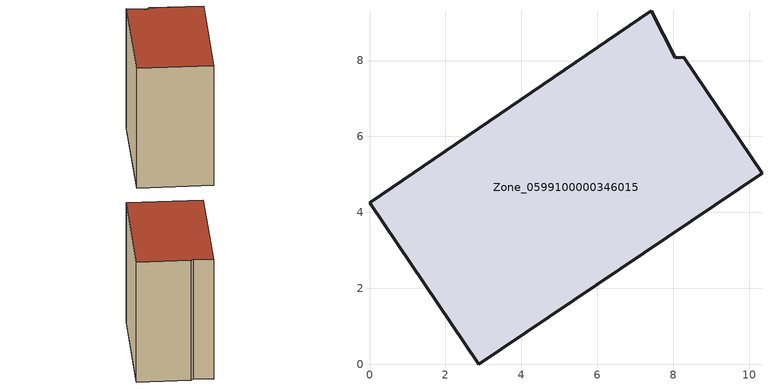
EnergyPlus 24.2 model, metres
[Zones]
Zone_0599100000346015
 floor ground (C_G): 8.28,8.08 10.34,5.03 2.88,0 0,4.26 7.43,9.31 8.05,8.07 z0
 wall outside (C_F): 2.88,0 10.34,5.03 8.28,8.08 8.05,8.07 7.43,9.31 0,4.26 2.88,0 z0:8.84
 roof outside (C_R): 10.34,5.03 8.28,8.08 8.05,8.07 7.43,9.31 0,4.26 2.88,0 z8.84
[BUILDING]
Pand.0599100000346015: North Axis=0; Terrain=City; Loads Convergence Tolerance Value=0.04; Temperature Convergence Tolerance Value=0.4; Solar Distribution=FullExterior; Maximum Number of Warmup Days=25; Minimum Number of Warmup Days=1
[Site:Location]
Rotterdam.The.Hague.AP_ZH_NLD Design_Conditions: Latitude=51.96; Longitude=4.45; Time Zone=1; Elevation=-4.5
[SITE:GROUNDTEMPERATURE:BUILDINGSURFACE]
18, 18, 18, 18, 18, 18, 18, 18, 18, 18, 18, 18
[MATERIAL] Thermal Absorptance=0.9; Solar Absorptance=0.7; Visible Absorptance=0.7
Name | Roughness | Thickness | Conductivity | Density | Specific Heat
G.TI.1992-2005 | MediumSmooth | 0.15 | 0.06 | 540 | 1210
F.TI.1992-2005 | Rough | 0.3 | 0.12 | 1920 | 840
R.TI.1992-2005 | MediumRough | 0.2 | 0.08 | 1500 | 1000
[CONSTRUCTION]
C_G: G.TI.1992-2005
C_F: F.TI.1992-2005
C_R: R.TI.1992-2005
[ZONE]
Zone_0599100000346015: Type=1; Multiplier=1; Ceiling Height=Autocalculate; Volume=Autocalculate; Floor Area=autocalculate; Part of Total Floor Area=Yes
[ZONEINFILTRATION:DESIGNFLOWRATE]
Infil_Zone_0599100000346015: Zone or ZoneList or Space or SpaceList=Zone_0599100000346015; Schedule=AlwaysOn; Design Flow Rate Calculation Method=Flow/Area; Flow Rate per Floor Area=0.0015; Constant Term Coefficient=1; Temperature Term Coefficient=0; Velocity Term Coefficient=0; Velocity Squared Term Coefficient=0
[HVACTEMPLATE:ZONE:IDEALLOADSAIRSYSTEM]
Zone_0599100000346015: Maximum Heating Supply Air Temperature=50; Minimum Cooling Supply Air Temperature=13; Maximum Heating Supply Air Humidity Ratio=0.0156; Minimum Cooling Supply Air Humidity Ratio=0.0077; Heating Limit=NoLimit; Cooling Limit=NoLimit; Dehumidification Control Type=ConstantSensibleHeatRatio; Cooling Sensible Heat Ratio=0.7; Dehumidification Setpoint=60; Humidification Control Type=None; Humidification Setpoint=30; Outdoor Air Method=None; Outdoor Air Flow Rate per Person=0.00944; Outdoor Air Flow Rate per Zone Floor Area=0; Outdoor Air Flow Rate per Zone=0; Demand Controlled Ventilation Type=None; Outdoor Air Economizer Type=NoEconomizer; Heat Recovery Type=None; Sensible Heat Recovery Effectiveness=0.7; Latent Heat Recovery Effectiveness=0.65
[ZONECONTROL:THERMOSTAT]
ThermostatControl_Zone_0599100000346015: Zone or ZoneList=Zone_0599100000346015; Control Type Schedule=DualSetpointControlType; Control 1=Thermostat_Zone_0599100000346015; Temperature Difference Between Cutout And Setpoint=0
[THERMOSTATSETPOINT:DUALSETPOINT]
Thermostat_Zone_0599100000346015: Heating Setpoint Temperature Schedule=HeatingSetpoint_Zone_0599100000346015; Cooling Setpoint Temperature Schedule=CoolingSetpoint_Zone_0599100000346015
[SCHEDULE:COMPACT]
HeatingSetpoint_Zone_0599100000346015: Through: 12/31, For: AllDays, Until: 24:00, 21
CoolingSetpoint_Zone_0599100000346015: Through: 12/31, For: AllDays, Until: 24:00, 24
DualSetpointControlType: Through: 12/31, For: AllDays, Until: 24:00, 4
AlwaysOn: Through: 12/31, For: AllDays, Until: 24:00, 1
